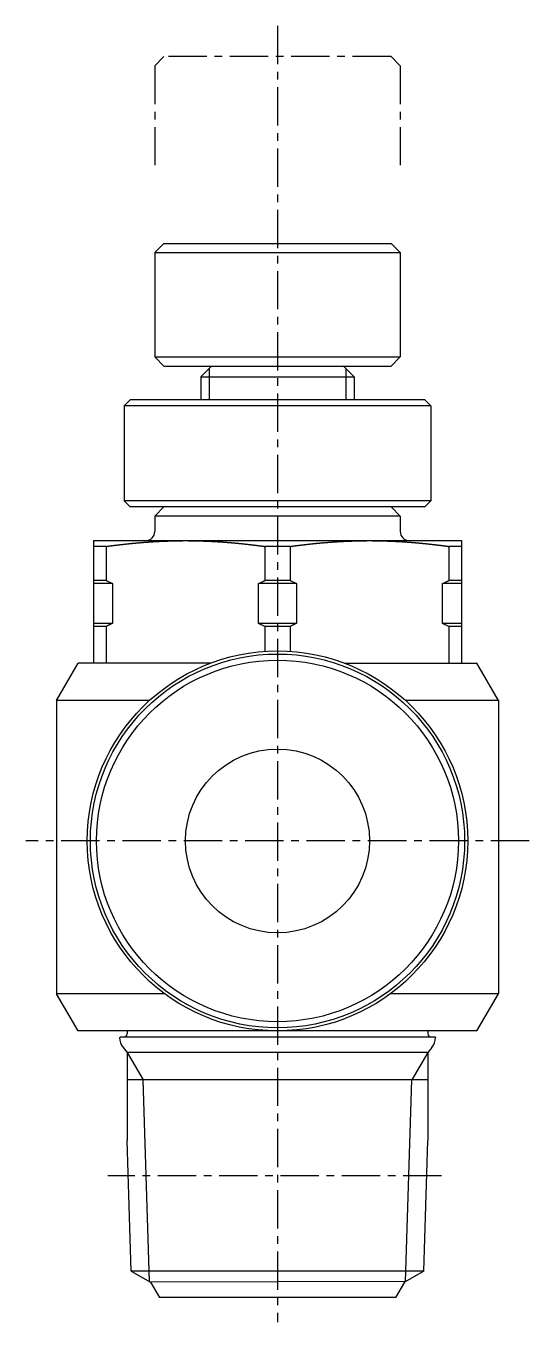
# Model space of a CAD drawing. Extents: x -6 to 95, y -15 to 76.
# Drawn here: x 78.16 to 94.56, y 0.14 to 42.45 of the extents above; entities that cross this region are included whole.
import ezdxf

# ---------------------------------------------------------------- set-up
doc = ezdxf.new("R2010")
doc.units = 0
doc.linetypes.add('CENTER', pattern=[2, 1.25, -0.25, 0.25, -0.25])
doc.layers.get('0').update_dxf_attribs({"linetype": 'CONTINUOUS'})
doc.layers.add('CENTER', color=1, linetype='CENTER')

msp = doc.modelspace()

# ---------------------------------------------------------------- linework, layer by layer
at = {"color": 7, "linetype": 'CONTINUOUS'}
for p, q in [((82.661, 35.348), (82.361, 35.048)), ((82.661, 35.348), (90.061, 35.348)), ((90.061, 35.348), (90.361, 35.048)), ((82.361, 35.048), (82.361, 31.648)), ((82.361, 35.048), (90.361, 35.048)), ((90.361, 35.048), (90.361, 31.648)), ((82.661, 31.348), (82.361, 31.648)), ((82.361, 31.648), (90.361, 31.648)), ((82.661, 31.348), (90.061, 31.348)), ((84.211, 31.348), (83.861, 30.998)), ((88.511, 31.348), (88.861, 30.998)), ((90.361, 31.648), (90.061, 31.348)), ((83.861, 30.998), (83.861, 30.248)), ((83.861, 30.998), (88.861, 30.998)), ((88.861, 30.998), (88.861, 30.248)), ((81.561, 30.248), (81.361, 30.048)), ((81.361, 30.048), (81.361, 26.948)), ((91.361, 30.048), (81.361, 30.048)), ((91.161, 30.248), (81.561, 30.248)), ((91.161, 30.248), (91.361, 30.048)), ((91.361, 30.048), (91.361, 26.948)), ((91.361, 26.948), (81.361, 26.948)), ((81.361, 26.948), (81.561, 26.748)), ((91.161, 26.748), (81.561, 26.748)), ((82.361, 26.448), (82.661, 26.748)), ((90.361, 26.448), (90.061, 26.748)), ((91.361, 26.948), (91.161, 26.748)), ((90.361, 26.448), (82.361, 26.448)), ((82.361, 26.448), (82.361, 25.948)), ((90.361, 26.448), (90.361, 25.948)), ((80.361, 25.648), (80.361, 21.648)), ((80.361, 25.648), (92.361, 25.648)), ((80.779, 25.46), (80.361, 25.46)), ((80.779, 25.46), (80.779, 24.348)), ((85.943, 25.46), (85.943, 24.348)), ((86.779, 25.46), (85.943, 25.46)), ((86.779, 25.46), (86.779, 24.348)), ((92.361, 25.46), (91.943, 25.46)), ((91.943, 25.46), (91.943, 24.348)), ((92.361, 25.648), (92.361, 21.648)), ((80.779, 24.348), (80.361, 24.348)), ((80.98, 24.248), (80.361, 24.248)), ((80.779, 24.348), (80.98, 24.248)), ((80.98, 24.248), (80.98, 22.948)), ((85.742, 22.948), (85.742, 24.248)), ((86.98, 24.248), (85.742, 24.248)), ((86.779, 24.348), (85.943, 24.348)), ((86.779, 24.348), (86.98, 24.248)), ((86.98, 24.248), (86.98, 22.948)), ((92.361, 24.248), (91.742, 24.248)), ((91.742, 22.948), (91.742, 24.248)), ((92.361, 24.348), (91.943, 24.348)), ((80.98, 22.948), (80.361, 22.948)), ((80.779, 22.848), (80.361, 22.848)), ((80.779, 22.848), (80.779, 21.648)), ((86.98, 22.948), (85.742, 22.948)), ((85.943, 22.848), (85.742, 22.948)), ((85.943, 22.848), (85.943, 22.034)), ((86.779, 22.848), (85.943, 22.848)), ((86.779, 22.848), (86.779, 22.034)), ((92.361, 22.948), (91.742, 22.948)), ((91.943, 22.848), (91.742, 22.948)), ((92.361, 22.848), (91.943, 22.848)), ((91.943, 22.848), (91.943, 21.648)), ((79.161, 20.435), (79.861, 21.648)), ((84.17, 21.648), (79.861, 21.648)), ((88.552, 21.648), (92.861, 21.648)), ((93.561, 20.435), (92.861, 21.648)), ((82.19, 20.435), (79.161, 20.435)), ((79.161, 20.435), (79.161, 10.86)), ((93.561, 20.435), (90.532, 20.435)), ((93.561, 20.435), (93.561, 10.86)), ((82.678, 10.86), (79.161, 10.86)), ((79.861, 9.648), (79.161, 10.86)), ((93.561, 10.86), (90.044, 10.86)), ((92.861, 9.648), (93.561, 10.86)), ((92.861, 9.648), (79.861, 9.648)), ((81.211, 9.448), (81.211, 9.429)), ((91.511, 9.448), (81.237, 9.448)), ((81.461, 9.648), (81.461, 9.548)), ((91.261, 9.648), (91.261, 9.548)), ((91.511, 9.448), (91.511, 9.429)), ((81.327, 9.109), (81.461, 8.948)), ((91.261, 8.948), (81.461, 8.948)), ((81.461, 8.948), (81.461, 6.07)), ((91.395, 9.109), (91.261, 8.948)), ((91.261, 8.948), (91.261, 6.07)), ((91.261, 8.048), (81.461, 8.048)), ((81.594, 1.81), (81.461, 6.07)), ((91.128, 1.81), (91.261, 6.07)), ((91.128, 1.81), (81.594, 1.81)), ((81.594, 1.81), (82.222, 1.448)), ((91.128, 1.81), (90.5, 1.448)), ((90.536, 1.469), (82.222, 1.448)), ((82.222, 1.448), (82.511, 0.948)), ((90.5, 1.448), (90.211, 0.948)), ((90.211, 0.948), (82.511, 0.948))]:
    msp.add_line(p, q, dxfattribs=at)
at = {"color": 3, "linetype": 'CONTINUOUS'}
for p, q in [((84.131, 31.268), (84.131, 30.248)), ((88.591, 31.268), (88.591, 30.248)), ((81.461, 8.948), (81.98, 8.048)), ((91.261, 8.948), (90.742, 8.048)), ((82.186, 1.469), (81.98, 8.048)), ((90.536, 1.469), (90.742, 8.048))]:
    msp.add_line(p, q, dxfattribs=at)
at = {"color": 7}
for points in [[(80.779, 25.46, 0), (80.786, 25.461, 0), (80.793, 25.462, 0), (80.801, 25.463, 0), (80.808, 25.464, 0), (80.815, 25.465, 0), (80.823, 25.466, 0), (80.83, 25.467, 0), (80.837, 25.468, 0), (80.845, 25.469, 0), (80.852, 25.47, 0), (80.859, 25.471, 0), (80.867, 25.472, 0), (80.874, 25.473, 0), (80.881, 25.474, 0), (80.889, 25.475, 0), (80.896, 25.476, 0), (80.903, 25.477, 0), (80.91, 25.478, 0), (80.918, 25.479, 0), (80.925, 25.48, 0), (80.933, 25.481, 0), (80.94, 25.482, 0), (80.947, 25.483, 0), (80.954, 25.484, 0), (80.962, 25.485, 0), (80.969, 25.486, 0), (80.976, 25.486, 0), (80.984, 25.488, 0), (80.991, 25.488, 0), (80.998, 25.489, 0), (81.006, 25.49, 0), (81.013, 25.491, 0), (81.02, 25.492, 0), (81.028, 25.493, 0), (81.035, 25.494, 0), (81.042, 25.495, 0), (81.05, 25.496, 0), (81.057, 25.497, 0), (81.064, 25.498, 0), (81.072, 25.499, 0), (81.079, 25.5, 0), (81.086, 25.5, 0), (81.094, 25.501, 0), (81.101, 25.502, 0), (81.108, 25.503, 0), (81.116, 25.504, 0), (81.123, 25.505, 0), (81.13, 25.506, 0), (81.138, 25.507, 0), (81.145, 25.508, 0), (81.152, 25.509, 0), (81.159, 25.509, 0), (81.167, 25.51, 0), (81.174, 25.511, 0), (81.181, 25.512, 0), (81.189, 25.513, 0), (81.196, 25.514, 0), (81.204, 25.515, 0), (81.211, 25.515, 0), (81.218, 25.516, 0), (81.225, 25.517, 0), (81.233, 25.518, 0), (81.24, 25.519, 0), (81.248, 25.52, 0), (81.255, 25.521, 0), (81.262, 25.521, 0), (81.269, 25.522, 0), (81.277, 25.523, 0), (81.284, 25.524, 0), (81.291, 25.525, 0), (81.299, 25.526, 0), (81.306, 25.527, 0), (81.314, 25.527, 0), (81.321, 25.528, 0), (81.328, 25.529, 0), (81.335, 25.53, 0), (81.343, 25.531, 0), (81.35, 25.532, 0), (81.357, 25.532, 0), (81.365, 25.533, 0), (81.372, 25.534, 0), (81.379, 25.535, 0), (81.387, 25.536, 0), (81.394, 25.536, 0), (81.401, 25.537, 0), (81.409, 25.538, 0), (81.416, 25.539, 0), (81.424, 25.54, 0), (81.431, 25.54, 0), (81.438, 25.541, 0), (81.446, 25.542, 0), (81.453, 25.543, 0), (81.46, 25.544, 0), (81.468, 25.544, 0), (81.475, 25.545, 0), (81.482, 25.546, 0), (81.49, 25.547, 0), (81.497, 25.547, 0), (81.504, 25.548, 0), (81.512, 25.549, 0), (81.519, 25.55, 0), (81.526, 25.55, 0), (81.534, 25.551, 0), (81.541, 25.552, 0), (81.548, 25.553, 0), (81.556, 25.553, 0), (81.563, 25.554, 0), (81.57, 25.555, 0), (81.578, 25.556, 0), (81.585, 25.556, 0), (81.592, 25.557, 0), (81.6, 25.558, 0), (81.607, 25.559, 0), (81.614, 25.559, 0), (81.622, 25.56, 0), (81.629, 25.561, 0), (81.636, 25.561, 0), (81.644, 25.562, 0), (81.651, 25.563, 0), (81.659, 25.564, 0), (81.666, 25.564, 0), (81.673, 25.565, 0), (81.681, 25.566, 0), (81.688, 25.566, 0), (81.695, 25.567, 0), (81.703, 25.568, 0), (81.71, 25.569, 0), (81.717, 25.569, 0), (81.725, 25.57, 0), (81.732, 25.571, 0), (81.739, 25.571, 0), (81.747, 25.572, 0), (81.754, 25.573, 0), (81.761, 25.573, 0), (81.769, 25.574, 0), (81.776, 25.575, 0), (81.784, 25.575, 0), (81.791, 25.576, 0), (81.798, 25.577, 0), (81.805, 25.577, 0), (81.813, 25.578, 0), (81.82, 25.578, 0), (81.828, 25.579, 0), (81.835, 25.58, 0), (81.842, 25.58, 0), (81.85, 25.581, 0), (81.857, 25.582, 0), (81.864, 25.582, 0), (81.872, 25.583, 0), (81.879, 25.584, 0), (81.886, 25.584, 0), (81.894, 25.585, 0), (81.901, 25.585, 0), (81.909, 25.586, 0), (81.916, 25.587, 0), (81.923, 25.587, 0), (81.931, 25.588, 0), (81.938, 25.588, 0), (81.945, 25.589, 0), (81.953, 25.59, 0), (81.96, 25.59, 0), (81.967, 25.591, 0), (81.975, 25.591, 0), (81.982, 25.592, 0), (81.989, 25.593, 0), (81.997, 25.593, 0), (82.004, 25.594, 0), (82.011, 25.594, 0), (82.019, 25.595, 0), (82.026, 25.596, 0), (82.034, 25.596, 0), (82.041, 25.597, 0), (82.048, 25.597, 0), (82.056, 25.598, 0), (82.063, 25.598, 0), (82.07, 25.599, 0), (82.078, 25.599, 0), (82.085, 25.6, 0), (82.093, 25.601, 0), (82.1, 25.601, 0), (82.107, 25.602, 0), (82.115, 25.602, 0), (82.122, 25.603, 0), (82.129, 25.603, 0), (82.137, 25.604, 0), (82.144, 25.604, 0), (82.151, 25.605, 0), (82.159, 25.605, 0), (82.166, 25.606, 0), (82.174, 25.606, 0), (82.181, 25.607, 0), (82.188, 25.607, 0), (82.196, 25.608, 0), (82.203, 25.608, 0), (82.21, 25.609, 0), (82.218, 25.609, 0), (82.225, 25.61, 0), (82.232, 25.61, 0), (82.24, 25.611, 0), (82.247, 25.611, 0), (82.254, 25.612, 0), (82.262, 25.612, 0), (82.269, 25.613, 0), (82.277, 25.613, 0), (82.284, 25.613, 0), (82.291, 25.614, 0), (82.299, 25.614, 0), (82.306, 25.615, 0), (82.313, 25.615, 0), (82.321, 25.616, 0), (82.328, 25.616, 0), (82.335, 25.617, 0), (82.343, 25.617, 0), (82.35, 25.618, 0), (82.358, 25.618, 0), (82.365, 25.618, 0), (82.372, 25.619, 0), (82.38, 25.619, 0), (82.387, 25.62, 0), (82.394, 25.62, 0), (82.402, 25.62, 0), (82.409, 25.621, 0), (82.417, 25.621, 0), (82.424, 25.622, 0), (82.431, 25.622, 0), (82.439, 25.623, 0), (82.446, 25.623, 0), (82.454, 25.623, 0), (82.461, 25.624, 0), (82.468, 25.624, 0), (82.476, 25.625, 0), (82.483, 25.625, 0), (82.49, 25.625, 0), (82.498, 25.626, 0), (82.505, 25.626, 0), (82.512, 25.626, 0), (82.52, 25.627, 0), (82.527, 25.627, 0), (82.535, 25.628, 0), (82.542, 25.628, 0), (82.549, 25.628, 0), (82.557, 25.629, 0), (82.564, 25.629, 0), (82.571, 25.629, 0), (82.579, 25.63, 0), (82.586, 25.63, 0), (82.594, 25.63, 0), (82.601, 25.631, 0), (82.608, 25.631, 0), (82.616, 25.631, 0), (82.623, 25.632, 0), (82.63, 25.632, 0), (82.638, 25.632, 0), (82.645, 25.633, 0), (82.652, 25.633, 0), (82.66, 25.633, 0), (82.667, 25.633, 0), (82.675, 25.634, 0), (82.682, 25.634, 0), (82.689, 25.634, 0), (82.697, 25.635, 0), (82.704, 25.635, 0), (82.712, 25.635, 0), (82.719, 25.636, 0), (82.726, 25.636, 0), (82.734, 25.636, 0), (82.741, 25.636, 0), (82.748, 25.637, 0), (82.756, 25.637, 0), (82.763, 25.637, 0), (82.771, 25.637, 0), (82.778, 25.638, 0), (82.785, 25.638, 0), (82.793, 25.638, 0), (82.8, 25.638, 0), (82.808, 25.639, 0), (82.815, 25.639, 0), (82.822, 25.639, 0), (82.83, 25.639, 0), (82.837, 25.64, 0), (82.844, 25.64, 0), (82.852, 25.64, 0), (82.859, 25.64, 0), (82.866, 25.64, 0), (82.874, 25.641, 0), (82.881, 25.641, 0), (82.889, 25.641, 0), (82.896, 25.641, 0), (82.903, 25.642, 0), (82.911, 25.642, 0), (82.918, 25.642, 0), (82.925, 25.642, 0), (82.933, 25.642, 0), (82.94, 25.642, 0), (82.948, 25.643, 0), (82.955, 25.643, 0), (82.962, 25.643, 0), (82.97, 25.643, 0), (82.977, 25.643, 0), (82.985, 25.643, 0), (82.992, 25.644, 0), (82.999, 25.644, 0), (83.007, 25.644, 0), (83.014, 25.644, 0), (83.022, 25.644, 0), (83.029, 25.644, 0), (83.036, 25.645, 0), (83.044, 25.645, 0), (83.051, 25.645, 0), (83.058, 25.645, 0), (83.066, 25.645, 0), (83.073, 25.645, 0), (83.08, 25.645, 0), (83.088, 25.645, 0), (83.095, 25.646, 0), (83.103, 25.646, 0), (83.11, 25.646, 0), (83.117, 25.646, 0), (83.125, 25.646, 0), (83.132, 25.646, 0), (83.139, 25.646, 0), (83.147, 25.646, 0), (83.154, 25.646, 0), (83.162, 25.646, 0), (83.169, 25.647, 0), (83.177, 25.647, 0), (83.184, 25.647, 0), (83.191, 25.647, 0), (83.199, 25.647, 0), (83.206, 25.647, 0), (83.213, 25.647, 0), (83.221, 25.647, 0), (83.228, 25.647, 0), (83.236, 25.647, 0), (83.243, 25.647, 0), (83.25, 25.647, 0), (83.258, 25.647, 0), (83.265, 25.647, 0), (83.272, 25.648, 0), (83.28, 25.648, 0), (83.287, 25.648, 0), (83.295, 25.648, 0), (83.302, 25.648, 0), (83.309, 25.648, 0), (83.317, 25.648, 0), (83.324, 25.648, 0), (83.332, 25.648, 0), (83.339, 25.648, 0), (83.346, 25.648, 0), (83.354, 25.648, 0), (83.361, 25.648, 0)], [(83.361, 25.648, 0), (83.368, 25.648, 0), (83.376, 25.648, 0), (83.383, 25.648, 0), (83.391, 25.648, 0), (83.398, 25.648, 0), (83.405, 25.648, 0), (83.413, 25.648, 0), (83.42, 25.648, 0), (83.427, 25.648, 0), (83.435, 25.648, 0), (83.442, 25.648, 0), (83.45, 25.648, 0), (83.457, 25.647, 0), (83.464, 25.647, 0), (83.472, 25.647, 0), (83.479, 25.647, 0), (83.487, 25.647, 0), (83.494, 25.647, 0), (83.501, 25.647, 0), (83.509, 25.647, 0), (83.516, 25.647, 0), (83.523, 25.647, 0), (83.531, 25.647, 0), (83.538, 25.647, 0), (83.546, 25.647, 0), (83.553, 25.647, 0), (83.56, 25.646, 0), (83.568, 25.646, 0), (83.575, 25.646, 0), (83.582, 25.646, 0), (83.59, 25.646, 0), (83.597, 25.646, 0), (83.605, 25.646, 0), (83.612, 25.646, 0), (83.619, 25.646, 0), (83.627, 25.646, 0), (83.634, 25.645, 0), (83.641, 25.645, 0), (83.649, 25.645, 0), (83.656, 25.645, 0), (83.664, 25.645, 0), (83.671, 25.645, 0), (83.678, 25.645, 0), (83.686, 25.645, 0), (83.693, 25.644, 0), (83.701, 25.644, 0), (83.708, 25.644, 0), (83.715, 25.644, 0), (83.723, 25.644, 0), (83.73, 25.644, 0), (83.737, 25.643, 0), (83.745, 25.643, 0), (83.752, 25.643, 0), (83.76, 25.643, 0), (83.767, 25.643, 0), (83.774, 25.643, 0), (83.782, 25.642, 0), (83.789, 25.642, 0), (83.796, 25.642, 0), (83.804, 25.642, 0), (83.811, 25.642, 0), (83.819, 25.642, 0), (83.826, 25.641, 0), (83.833, 25.641, 0), (83.841, 25.641, 0), (83.848, 25.641, 0), (83.856, 25.64, 0), (83.863, 25.64, 0), (83.87, 25.64, 0), (83.878, 25.64, 0), (83.885, 25.64, 0), (83.892, 25.639, 0), (83.9, 25.639, 0), (83.907, 25.639, 0), (83.915, 25.639, 0), (83.922, 25.638, 0), (83.929, 25.638, 0), (83.937, 25.638, 0), (83.944, 25.638, 0), (83.951, 25.637, 0), (83.959, 25.637, 0), (83.966, 25.637, 0), (83.974, 25.637, 0), (83.981, 25.636, 0), (83.988, 25.636, 0), (83.996, 25.636, 0), (84.003, 25.636, 0), (84.01, 25.635, 0), (84.018, 25.635, 0), (84.025, 25.635, 0), (84.033, 25.634, 0), (84.04, 25.634, 0), (84.047, 25.634, 0), (84.055, 25.633, 0), (84.062, 25.633, 0), (84.069, 25.633, 0), (84.077, 25.633, 0), (84.084, 25.632, 0), (84.092, 25.632, 0), (84.099, 25.632, 0), (84.106, 25.631, 0), (84.114, 25.631, 0), (84.121, 25.631, 0), (84.128, 25.63, 0), (84.136, 25.63, 0), (84.143, 25.63, 0), (84.151, 25.629, 0), (84.158, 25.629, 0), (84.165, 25.629, 0), (84.173, 25.628, 0), (84.18, 25.628, 0), (84.187, 25.628, 0), (84.195, 25.627, 0), (84.202, 25.627, 0), (84.21, 25.626, 0), (84.217, 25.626, 0), (84.224, 25.626, 0), (84.232, 25.625, 0), (84.239, 25.625, 0), (84.246, 25.625, 0), (84.254, 25.624, 0), (84.261, 25.624, 0), (84.268, 25.623, 0), (84.276, 25.623, 0), (84.283, 25.623, 0), (84.291, 25.622, 0), (84.298, 25.622, 0), (84.305, 25.621, 0), (84.313, 25.621, 0), (84.32, 25.62, 0), (84.328, 25.62, 0), (84.335, 25.62, 0), (84.342, 25.619, 0), (84.35, 25.619, 0), (84.357, 25.618, 0), (84.364, 25.618, 0), (84.372, 25.618, 0), (84.379, 25.617, 0), (84.386, 25.617, 0), (84.394, 25.616, 0), (84.401, 25.616, 0), (84.409, 25.615, 0), (84.416, 25.615, 0), (84.423, 25.614, 0), (84.431, 25.614, 0), (84.438, 25.613, 0), (84.445, 25.613, 0), (84.453, 25.613, 0), (84.46, 25.612, 0), (84.467, 25.612, 0), (84.475, 25.611, 0), (84.482, 25.611, 0), (84.49, 25.61, 0), (84.497, 25.61, 0), (84.504, 25.609, 0), (84.512, 25.609, 0), (84.519, 25.608, 0), (84.526, 25.608, 0), (84.534, 25.607, 0), (84.541, 25.607, 0), (84.549, 25.606, 0), (84.556, 25.606, 0), (84.563, 25.605, 0), (84.571, 25.605, 0), (84.578, 25.604, 0), (84.585, 25.604, 0), (84.593, 25.603, 0), (84.6, 25.603, 0), (84.607, 25.602, 0), (84.615, 25.602, 0), (84.622, 25.601, 0), (84.629, 25.601, 0), (84.637, 25.6, 0), (84.644, 25.599, 0), (84.652, 25.599, 0), (84.659, 25.598, 0), (84.666, 25.598, 0), (84.674, 25.597, 0), (84.681, 25.597, 0), (84.688, 25.596, 0), (84.696, 25.596, 0), (84.703, 25.595, 0), (84.71, 25.594, 0), (84.718, 25.594, 0), (84.725, 25.593, 0), (84.733, 25.593, 0), (84.74, 25.592, 0), (84.747, 25.591, 0), (84.755, 25.591, 0), (84.762, 25.59, 0), (84.769, 25.59, 0), (84.777, 25.589, 0), (84.784, 25.588, 0), (84.791, 25.588, 0), (84.799, 25.587, 0), (84.806, 25.587, 0), (84.814, 25.586, 0), (84.821, 25.585, 0), (84.828, 25.585, 0), (84.836, 25.584, 0), (84.843, 25.584, 0), (84.85, 25.583, 0), (84.858, 25.582, 0), (84.865, 25.582, 0), (84.872, 25.581, 0), (84.88, 25.58, 0), (84.887, 25.58, 0), (84.894, 25.579, 0), (84.902, 25.578, 0), (84.909, 25.578, 0), (84.916, 25.577, 0), (84.924, 25.577, 0), (84.931, 25.576, 0), (84.939, 25.575, 0), (84.946, 25.575, 0), (84.953, 25.574, 0), (84.961, 25.573, 0), (84.968, 25.573, 0), (84.975, 25.572, 0), (84.983, 25.571, 0), (84.99, 25.571, 0), (84.997, 25.57, 0), (85.005, 25.569, 0), (85.012, 25.569, 0), (85.019, 25.568, 0), (85.027, 25.567, 0), (85.034, 25.566, 0), (85.041, 25.566, 0), (85.049, 25.565, 0), (85.056, 25.564, 0), (85.064, 25.564, 0), (85.071, 25.563, 0), (85.078, 25.562, 0), (85.085, 25.561, 0), (85.093, 25.561, 0), (85.1, 25.56, 0), (85.107, 25.559, 0), (85.115, 25.559, 0), (85.122, 25.558, 0), (85.13, 25.557, 0), (85.137, 25.556, 0), (85.144, 25.556, 0), (85.152, 25.555, 0), (85.159, 25.554, 0), (85.166, 25.553, 0), (85.174, 25.553, 0), (85.181, 25.552, 0), (85.188, 25.551, 0), (85.196, 25.55, 0), (85.203, 25.55, 0), (85.21, 25.549, 0), (85.218, 25.548, 0), (85.225, 25.547, 0), (85.232, 25.547, 0), (85.24, 25.546, 0), (85.247, 25.545, 0), (85.254, 25.544, 0), (85.262, 25.544, 0), (85.269, 25.543, 0), (85.276, 25.542, 0), (85.284, 25.541, 0), (85.291, 25.54, 0), (85.298, 25.54, 0), (85.306, 25.539, 0), (85.313, 25.538, 0), (85.32, 25.537, 0), (85.328, 25.536, 0), (85.335, 25.536, 0), (85.343, 25.535, 0), (85.35, 25.534, 0), (85.357, 25.533, 0), (85.365, 25.532, 0), (85.372, 25.532, 0), (85.379, 25.531, 0), (85.386, 25.53, 0), (85.394, 25.529, 0), (85.401, 25.528, 0), (85.409, 25.527, 0), (85.416, 25.527, 0), (85.423, 25.526, 0), (85.43, 25.525, 0), (85.438, 25.524, 0), (85.445, 25.523, 0), (85.453, 25.522, 0), (85.46, 25.521, 0), (85.467, 25.521, 0), (85.475, 25.52, 0), (85.482, 25.519, 0), (85.489, 25.518, 0), (85.496, 25.517, 0), (85.504, 25.516, 0), (85.511, 25.515, 0), (85.518, 25.515, 0), (85.526, 25.514, 0), (85.533, 25.513, 0), (85.54, 25.512, 0), (85.548, 25.511, 0), (85.555, 25.51, 0), (85.562, 25.509, 0), (85.57, 25.509, 0), (85.577, 25.508, 0), (85.584, 25.507, 0), (85.592, 25.506, 0), (85.599, 25.505, 0), (85.606, 25.504, 0), (85.614, 25.503, 0), (85.621, 25.502, 0), (85.628, 25.501, 0), (85.636, 25.5, 0), (85.643, 25.5, 0), (85.65, 25.499, 0), (85.658, 25.498, 0), (85.665, 25.497, 0), (85.672, 25.496, 0), (85.68, 25.495, 0), (85.687, 25.494, 0), (85.694, 25.493, 0), (85.702, 25.492, 0), (85.709, 25.491, 0), (85.716, 25.49, 0), (85.724, 25.489, 0), (85.731, 25.488, 0), (85.738, 25.488, 0), (85.746, 25.486, 0), (85.753, 25.486, 0), (85.76, 25.485, 0), (85.768, 25.484, 0), (85.775, 25.483, 0), (85.782, 25.482, 0), (85.79, 25.481, 0), (85.797, 25.48, 0), (85.804, 25.479, 0), (85.811, 25.478, 0), (85.819, 25.477, 0), (85.826, 25.476, 0), (85.833, 25.475, 0), (85.841, 25.474, 0), (85.848, 25.473, 0), (85.855, 25.472, 0), (85.863, 25.471, 0), (85.87, 25.47, 0), (85.877, 25.469, 0), (85.885, 25.468, 0), (85.892, 25.467, 0), (85.899, 25.466, 0), (85.907, 25.465, 0), (85.914, 25.464, 0), (85.921, 25.463, 0), (85.928, 25.462, 0), (85.936, 25.461, 0), (85.943, 25.46, 0)], [(86.779, 25.46, 0), (86.786, 25.461, 0), (86.793, 25.462, 0), (86.801, 25.463, 0), (86.808, 25.464, 0), (86.815, 25.465, 0), (86.823, 25.466, 0), (86.83, 25.467, 0), (86.837, 25.468, 0), (86.845, 25.469, 0), (86.852, 25.47, 0), (86.859, 25.471, 0), (86.867, 25.472, 0), (86.874, 25.473, 0), (86.881, 25.474, 0), (86.889, 25.475, 0), (86.896, 25.476, 0), (86.903, 25.477, 0), (86.91, 25.478, 0), (86.918, 25.479, 0), (86.925, 25.48, 0), (86.933, 25.481, 0), (86.94, 25.482, 0), (86.947, 25.483, 0), (86.954, 25.484, 0), (86.962, 25.485, 0), (86.969, 25.486, 0), (86.976, 25.486, 0), (86.984, 25.488, 0), (86.991, 25.488, 0), (86.998, 25.489, 0), (87.006, 25.49, 0), (87.013, 25.491, 0), (87.02, 25.492, 0), (87.028, 25.493, 0), (87.035, 25.494, 0), (87.042, 25.495, 0), (87.05, 25.496, 0), (87.057, 25.497, 0), (87.064, 25.498, 0), (87.072, 25.499, 0), (87.079, 25.5, 0), (87.086, 25.5, 0), (87.094, 25.501, 0), (87.101, 25.502, 0), (87.108, 25.503, 0), (87.116, 25.504, 0), (87.123, 25.505, 0), (87.13, 25.506, 0), (87.138, 25.507, 0), (87.145, 25.508, 0), (87.152, 25.509, 0), (87.159, 25.509, 0), (87.167, 25.51, 0), (87.174, 25.511, 0), (87.181, 25.512, 0), (87.189, 25.513, 0), (87.196, 25.514, 0), (87.204, 25.515, 0), (87.211, 25.515, 0), (87.218, 25.516, 0), (87.225, 25.517, 0), (87.233, 25.518, 0), (87.24, 25.519, 0), (87.248, 25.52, 0), (87.255, 25.521, 0), (87.262, 25.521, 0), (87.269, 25.522, 0), (87.277, 25.523, 0), (87.284, 25.524, 0), (87.291, 25.525, 0), (87.299, 25.526, 0), (87.306, 25.527, 0), (87.314, 25.527, 0), (87.321, 25.528, 0), (87.328, 25.529, 0), (87.335, 25.53, 0), (87.343, 25.531, 0), (87.35, 25.532, 0), (87.358, 25.532, 0), (87.365, 25.533, 0), (87.372, 25.534, 0), (87.379, 25.535, 0), (87.387, 25.536, 0), (87.394, 25.536, 0), (87.401, 25.537, 0), (87.409, 25.538, 0), (87.416, 25.539, 0), (87.424, 25.54, 0), (87.431, 25.54, 0), (87.438, 25.541, 0), (87.446, 25.542, 0), (87.453, 25.543, 0), (87.46, 25.544, 0), (87.468, 25.544, 0), (87.475, 25.545, 0), (87.482, 25.546, 0), (87.49, 25.547, 0), (87.497, 25.547, 0), (87.504, 25.548, 0), (87.512, 25.549, 0), (87.519, 25.55, 0), (87.526, 25.55, 0), (87.534, 25.551, 0), (87.541, 25.552, 0), (87.548, 25.553, 0), (87.556, 25.553, 0), (87.563, 25.554, 0), (87.57, 25.555, 0), (87.578, 25.556, 0), (87.585, 25.556, 0), (87.592, 25.557, 0), (87.6, 25.558, 0), (87.607, 25.559, 0), (87.614, 25.559, 0), (87.622, 25.56, 0), (87.629, 25.561, 0), (87.636, 25.561, 0), (87.644, 25.562, 0), (87.651, 25.563, 0), (87.659, 25.564, 0), (87.666, 25.564, 0), (87.673, 25.565, 0), (87.681, 25.566, 0), (87.688, 25.566, 0), (87.695, 25.567, 0), (87.703, 25.568, 0), (87.71, 25.569, 0), (87.717, 25.569, 0), (87.725, 25.57, 0), (87.732, 25.571, 0), (87.739, 25.571, 0), (87.747, 25.572, 0), (87.754, 25.573, 0), (87.761, 25.573, 0), (87.769, 25.574, 0), (87.776, 25.575, 0), (87.784, 25.575, 0), (87.791, 25.576, 0), (87.798, 25.577, 0), (87.805, 25.577, 0), (87.813, 25.578, 0), (87.82, 25.578, 0), (87.828, 25.579, 0), (87.835, 25.58, 0), (87.842, 25.58, 0), (87.85, 25.581, 0), (87.857, 25.582, 0), (87.864, 25.582, 0), (87.872, 25.583, 0), (87.879, 25.584, 0), (87.886, 25.584, 0), (87.894, 25.585, 0), (87.901, 25.585, 0), (87.909, 25.586, 0), (87.916, 25.587, 0), (87.923, 25.587, 0), (87.931, 25.588, 0), (87.938, 25.588, 0), (87.945, 25.589, 0), (87.953, 25.59, 0), (87.96, 25.59, 0), (87.967, 25.591, 0), (87.975, 25.591, 0), (87.982, 25.592, 0), (87.989, 25.593, 0), (87.997, 25.593, 0), (88.004, 25.594, 0), (88.011, 25.594, 0), (88.019, 25.595, 0), (88.026, 25.596, 0), (88.034, 25.596, 0), (88.041, 25.597, 0), (88.048, 25.597, 0), (88.056, 25.598, 0), (88.063, 25.598, 0), (88.07, 25.599, 0), (88.078, 25.599, 0), (88.085, 25.6, 0), (88.093, 25.601, 0), (88.1, 25.601, 0), (88.107, 25.602, 0), (88.115, 25.602, 0), (88.122, 25.603, 0), (88.129, 25.603, 0), (88.137, 25.604, 0), (88.144, 25.604, 0), (88.151, 25.605, 0), (88.159, 25.605, 0), (88.166, 25.606, 0), (88.174, 25.606, 0), (88.181, 25.607, 0), (88.188, 25.607, 0), (88.196, 25.608, 0), (88.203, 25.608, 0), (88.21, 25.609, 0), (88.218, 25.609, 0), (88.225, 25.61, 0), (88.232, 25.61, 0), (88.24, 25.611, 0), (88.247, 25.611, 0), (88.254, 25.612, 0), (88.262, 25.612, 0), (88.269, 25.613, 0), (88.277, 25.613, 0), (88.284, 25.613, 0), (88.291, 25.614, 0), (88.299, 25.614, 0), (88.306, 25.615, 0), (88.313, 25.615, 0), (88.321, 25.616, 0), (88.328, 25.616, 0), (88.335, 25.617, 0), (88.343, 25.617, 0), (88.35, 25.618, 0), (88.358, 25.618, 0), (88.365, 25.618, 0), (88.372, 25.619, 0), (88.38, 25.619, 0), (88.387, 25.62, 0), (88.394, 25.62, 0), (88.402, 25.62, 0), (88.409, 25.621, 0), (88.417, 25.621, 0), (88.424, 25.622, 0), (88.431, 25.622, 0), (88.439, 25.623, 0), (88.446, 25.623, 0), (88.454, 25.623, 0), (88.461, 25.624, 0), (88.468, 25.624, 0), (88.476, 25.625, 0), (88.483, 25.625, 0), (88.49, 25.625, 0), (88.498, 25.626, 0), (88.505, 25.626, 0), (88.512, 25.626, 0), (88.52, 25.627, 0), (88.527, 25.627, 0), (88.535, 25.628, 0), (88.542, 25.628, 0), (88.549, 25.628, 0), (88.557, 25.629, 0), (88.564, 25.629, 0), (88.571, 25.629, 0), (88.579, 25.63, 0), (88.586, 25.63, 0), (88.594, 25.63, 0), (88.601, 25.631, 0), (88.608, 25.631, 0), (88.616, 25.631, 0), (88.623, 25.632, 0), (88.63, 25.632, 0), (88.638, 25.632, 0), (88.645, 25.633, 0), (88.653, 25.633, 0), (88.66, 25.633, 0), (88.667, 25.633, 0), (88.675, 25.634, 0), (88.682, 25.634, 0), (88.689, 25.634, 0), (88.697, 25.635, 0), (88.704, 25.635, 0), (88.712, 25.635, 0), (88.719, 25.636, 0), (88.726, 25.636, 0), (88.734, 25.636, 0), (88.741, 25.636, 0), (88.748, 25.637, 0), (88.756, 25.637, 0), (88.763, 25.637, 0), (88.771, 25.637, 0), (88.778, 25.638, 0), (88.785, 25.638, 0), (88.793, 25.638, 0), (88.8, 25.638, 0), (88.808, 25.639, 0), (88.815, 25.639, 0), (88.822, 25.639, 0), (88.83, 25.639, 0), (88.837, 25.64, 0), (88.844, 25.64, 0), (88.852, 25.64, 0), (88.859, 25.64, 0), (88.867, 25.64, 0), (88.874, 25.641, 0), (88.881, 25.641, 0), (88.889, 25.641, 0), (88.896, 25.641, 0), (88.903, 25.642, 0), (88.911, 25.642, 0), (88.918, 25.642, 0), (88.925, 25.642, 0), (88.933, 25.642, 0), (88.94, 25.642, 0), (88.948, 25.643, 0), (88.955, 25.643, 0), (88.962, 25.643, 0), (88.97, 25.643, 0), (88.977, 25.643, 0), (88.985, 25.643, 0), (88.992, 25.644, 0), (88.999, 25.644, 0), (89.007, 25.644, 0), (89.014, 25.644, 0), (89.022, 25.644, 0), (89.029, 25.644, 0), (89.036, 25.645, 0), (89.044, 25.645, 0), (89.051, 25.645, 0), (89.058, 25.645, 0), (89.066, 25.645, 0), (89.073, 25.645, 0), (89.081, 25.645, 0), (89.088, 25.645, 0), (89.095, 25.646, 0), (89.103, 25.646, 0), (89.11, 25.646, 0), (89.117, 25.646, 0), (89.125, 25.646, 0), (89.132, 25.646, 0), (89.139, 25.646, 0), (89.147, 25.646, 0), (89.154, 25.646, 0), (89.162, 25.646, 0), (89.169, 25.647, 0), (89.177, 25.647, 0), (89.184, 25.647, 0), (89.191, 25.647, 0), (89.199, 25.647, 0), (89.206, 25.647, 0), (89.213, 25.647, 0), (89.221, 25.647, 0), (89.228, 25.647, 0), (89.236, 25.647, 0), (89.243, 25.647, 0), (89.25, 25.647, 0), (89.258, 25.647, 0), (89.265, 25.647, 0), (89.272, 25.648, 0), (89.28, 25.648, 0), (89.287, 25.648, 0), (89.295, 25.648, 0), (89.302, 25.648, 0), (89.309, 25.648, 0), (89.317, 25.648, 0), (89.324, 25.648, 0), (89.332, 25.648, 0), (89.339, 25.648, 0), (89.346, 25.648, 0), (89.354, 25.648, 0), (89.361, 25.648, 0)], [(89.361, 25.648, 0), (89.368, 25.648, 0), (89.376, 25.648, 0), (89.383, 25.648, 0), (89.39, 25.648, 0), (89.398, 25.648, 0), (89.405, 25.648, 0), (89.413, 25.648, 0), (89.42, 25.648, 0), (89.427, 25.648, 0), (89.435, 25.648, 0), (89.442, 25.648, 0), (89.45, 25.648, 0), (89.457, 25.647, 0), (89.464, 25.647, 0), (89.472, 25.647, 0), (89.479, 25.647, 0), (89.487, 25.647, 0), (89.494, 25.647, 0), (89.501, 25.647, 0), (89.509, 25.647, 0), (89.516, 25.647, 0), (89.523, 25.647, 0), (89.531, 25.647, 0), (89.538, 25.647, 0), (89.546, 25.647, 0), (89.553, 25.647, 0), (89.56, 25.646, 0), (89.568, 25.646, 0), (89.575, 25.646, 0), (89.582, 25.646, 0), (89.59, 25.646, 0), (89.597, 25.646, 0), (89.605, 25.646, 0), (89.612, 25.646, 0), (89.619, 25.646, 0), (89.627, 25.646, 0), (89.634, 25.645, 0), (89.641, 25.645, 0), (89.649, 25.645, 0), (89.656, 25.645, 0), (89.664, 25.645, 0), (89.671, 25.645, 0), (89.678, 25.645, 0), (89.686, 25.645, 0), (89.693, 25.644, 0), (89.701, 25.644, 0), (89.708, 25.644, 0), (89.715, 25.644, 0), (89.723, 25.644, 0), (89.73, 25.644, 0), (89.737, 25.643, 0), (89.745, 25.643, 0), (89.752, 25.643, 0), (89.76, 25.643, 0), (89.767, 25.643, 0), (89.774, 25.643, 0), (89.782, 25.642, 0), (89.789, 25.642, 0), (89.796, 25.642, 0), (89.804, 25.642, 0), (89.811, 25.642, 0), (89.819, 25.642, 0), (89.826, 25.641, 0), (89.833, 25.641, 0), (89.841, 25.641, 0), (89.848, 25.641, 0), (89.856, 25.64, 0), (89.863, 25.64, 0), (89.87, 25.64, 0), (89.878, 25.64, 0), (89.885, 25.64, 0), (89.892, 25.639, 0), (89.9, 25.639, 0), (89.907, 25.639, 0), (89.915, 25.639, 0), (89.922, 25.638, 0), (89.929, 25.638, 0), (89.937, 25.638, 0), (89.944, 25.638, 0), (89.951, 25.637, 0), (89.959, 25.637, 0), (89.966, 25.637, 0), (89.974, 25.637, 0), (89.981, 25.636, 0), (89.988, 25.636, 0), (89.996, 25.636, 0), (90.003, 25.636, 0), (90.01, 25.635, 0), (90.018, 25.635, 0), (90.025, 25.635, 0), (90.033, 25.634, 0), (90.04, 25.634, 0), (90.047, 25.634, 0), (90.055, 25.633, 0), (90.062, 25.633, 0), (90.069, 25.633, 0), (90.077, 25.633, 0), (90.084, 25.632, 0), (90.092, 25.632, 0), (90.099, 25.632, 0), (90.106, 25.631, 0), (90.114, 25.631, 0), (90.121, 25.631, 0), (90.128, 25.63, 0), (90.136, 25.63, 0), (90.143, 25.63, 0), (90.151, 25.629, 0), (90.158, 25.629, 0), (90.165, 25.629, 0), (90.173, 25.628, 0), (90.18, 25.628, 0), (90.187, 25.628, 0), (90.195, 25.627, 0), (90.202, 25.627, 0), (90.21, 25.626, 0), (90.217, 25.626, 0), (90.224, 25.626, 0), (90.232, 25.625, 0), (90.239, 25.625, 0), (90.246, 25.625, 0), (90.254, 25.624, 0), (90.261, 25.624, 0), (90.269, 25.623, 0), (90.276, 25.623, 0), (90.283, 25.623, 0), (90.291, 25.622, 0), (90.298, 25.622, 0), (90.305, 25.621, 0), (90.313, 25.621, 0), (90.32, 25.62, 0), (90.328, 25.62, 0), (90.335, 25.62, 0), (90.342, 25.619, 0), (90.35, 25.619, 0), (90.357, 25.618, 0), (90.364, 25.618, 0), (90.372, 25.618, 0), (90.379, 25.617, 0), (90.386, 25.617, 0), (90.394, 25.616, 0), (90.401, 25.616, 0), (90.409, 25.615, 0), (90.416, 25.615, 0), (90.423, 25.614, 0), (90.431, 25.614, 0), (90.438, 25.613, 0), (90.445, 25.613, 0), (90.453, 25.613, 0), (90.46, 25.612, 0), (90.468, 25.612, 0), (90.475, 25.611, 0), (90.482, 25.611, 0), (90.49, 25.61, 0), (90.497, 25.61, 0), (90.504, 25.609, 0), (90.512, 25.609, 0), (90.519, 25.608, 0), (90.526, 25.608, 0), (90.534, 25.607, 0), (90.541, 25.607, 0), (90.549, 25.606, 0), (90.556, 25.606, 0), (90.563, 25.605, 0), (90.571, 25.605, 0), (90.578, 25.604, 0), (90.585, 25.604, 0), (90.593, 25.603, 0), (90.6, 25.603, 0), (90.607, 25.602, 0), (90.615, 25.602, 0), (90.622, 25.601, 0), (90.629, 25.601, 0), (90.637, 25.6, 0), (90.644, 25.599, 0), (90.652, 25.599, 0), (90.659, 25.598, 0), (90.666, 25.598, 0), (90.674, 25.597, 0), (90.681, 25.597, 0), (90.688, 25.596, 0), (90.696, 25.596, 0), (90.703, 25.595, 0), (90.71, 25.594, 0), (90.718, 25.594, 0), (90.725, 25.593, 0), (90.732, 25.593, 0), (90.74, 25.592, 0), (90.747, 25.591, 0), (90.755, 25.591, 0), (90.762, 25.59, 0), (90.769, 25.59, 0), (90.777, 25.589, 0), (90.784, 25.588, 0), (90.791, 25.588, 0), (90.799, 25.587, 0), (90.806, 25.587, 0), (90.814, 25.586, 0), (90.821, 25.585, 0), (90.828, 25.585, 0), (90.836, 25.584, 0), (90.843, 25.584, 0), (90.85, 25.583, 0), (90.858, 25.582, 0), (90.865, 25.582, 0), (90.872, 25.581, 0), (90.88, 25.58, 0), (90.887, 25.58, 0), (90.894, 25.579, 0), (90.902, 25.578, 0), (90.909, 25.578, 0), (90.916, 25.577, 0), (90.924, 25.577, 0), (90.931, 25.576, 0), (90.939, 25.575, 0), (90.946, 25.575, 0), (90.953, 25.574, 0), (90.961, 25.573, 0), (90.968, 25.573, 0), (90.975, 25.572, 0), (90.983, 25.571, 0), (90.99, 25.571, 0), (90.997, 25.57, 0), (91.005, 25.569, 0), (91.012, 25.569, 0), (91.019, 25.568, 0), (91.027, 25.567, 0), (91.034, 25.566, 0), (91.041, 25.566, 0), (91.049, 25.565, 0), (91.056, 25.564, 0), (91.064, 25.564, 0), (91.071, 25.563, 0), (91.078, 25.562, 0), (91.085, 25.561, 0), (91.093, 25.561, 0), (91.1, 25.56, 0), (91.108, 25.559, 0), (91.115, 25.559, 0), (91.122, 25.558, 0), (91.13, 25.557, 0), (91.137, 25.556, 0), (91.144, 25.556, 0), (91.152, 25.555, 0), (91.159, 25.554, 0), (91.166, 25.553, 0), (91.174, 25.553, 0), (91.181, 25.552, 0), (91.188, 25.551, 0), (91.196, 25.55, 0), (91.203, 25.55, 0), (91.21, 25.549, 0), (91.218, 25.548, 0), (91.225, 25.547, 0), (91.232, 25.547, 0), (91.24, 25.546, 0), (91.247, 25.545, 0), (91.254, 25.544, 0), (91.262, 25.544, 0), (91.269, 25.543, 0), (91.276, 25.542, 0), (91.284, 25.541, 0), (91.291, 25.54, 0), (91.298, 25.54, 0), (91.306, 25.539, 0), (91.313, 25.538, 0), (91.32, 25.537, 0), (91.328, 25.536, 0), (91.335, 25.536, 0), (91.342, 25.535, 0), (91.35, 25.534, 0), (91.357, 25.533, 0), (91.365, 25.532, 0), (91.372, 25.532, 0), (91.379, 25.531, 0), (91.386, 25.53, 0), (91.394, 25.529, 0), (91.401, 25.528, 0), (91.409, 25.527, 0), (91.416, 25.527, 0), (91.423, 25.526, 0), (91.43, 25.525, 0), (91.438, 25.524, 0), (91.445, 25.523, 0), (91.453, 25.522, 0), (91.46, 25.521, 0), (91.467, 25.521, 0), (91.475, 25.52, 0), (91.482, 25.519, 0), (91.489, 25.518, 0), (91.496, 25.517, 0), (91.504, 25.516, 0), (91.511, 25.515, 0), (91.519, 25.515, 0), (91.526, 25.514, 0), (91.533, 25.513, 0), (91.54, 25.512, 0), (91.548, 25.511, 0), (91.555, 25.51, 0), (91.562, 25.509, 0), (91.57, 25.509, 0), (91.577, 25.508, 0), (91.584, 25.507, 0), (91.592, 25.506, 0), (91.599, 25.505, 0), (91.606, 25.504, 0), (91.614, 25.503, 0), (91.621, 25.502, 0), (91.628, 25.501, 0), (91.636, 25.5, 0), (91.643, 25.5, 0), (91.65, 25.499, 0), (91.658, 25.498, 0), (91.665, 25.497, 0), (91.672, 25.496, 0), (91.68, 25.495, 0), (91.687, 25.494, 0), (91.694, 25.493, 0), (91.702, 25.492, 0), (91.709, 25.491, 0), (91.716, 25.49, 0), (91.724, 25.489, 0), (91.731, 25.488, 0), (91.738, 25.488, 0), (91.746, 25.486, 0), (91.753, 25.486, 0), (91.76, 25.485, 0), (91.768, 25.484, 0), (91.775, 25.483, 0), (91.782, 25.482, 0), (91.79, 25.481, 0), (91.797, 25.48, 0), (91.804, 25.479, 0), (91.811, 25.478, 0), (91.819, 25.477, 0), (91.826, 25.476, 0), (91.833, 25.475, 0), (91.841, 25.474, 0), (91.848, 25.473, 0), (91.855, 25.472, 0), (91.863, 25.471, 0), (91.87, 25.47, 0), (91.877, 25.469, 0), (91.885, 25.468, 0), (91.892, 25.467, 0), (91.899, 25.466, 0), (91.907, 25.465, 0), (91.914, 25.464, 0), (91.921, 25.463, 0), (91.928, 25.462, 0), (91.936, 25.461, 0), (91.943, 25.46, 0)], [(85.742, 24.248, 0), (85.743, 24.248, 0), (85.745, 24.249, 0), (85.746, 24.25, 0), (85.747, 24.25, 0), (85.749, 24.251, 0), (85.75, 24.251, 0), (85.751, 24.252, 0), (85.752, 24.253, 0), (85.754, 24.253, 0), (85.755, 24.254, 0), (85.756, 24.255, 0), (85.757, 24.255, 0), (85.759, 24.256, 0), (85.76, 24.256, 0), (85.761, 24.257, 0), (85.762, 24.258, 0), (85.764, 24.258, 0), (85.765, 24.259, 0), (85.766, 24.259, 0), (85.768, 24.26, 0), (85.769, 24.261, 0), (85.77, 24.261, 0), (85.771, 24.262, 0), (85.773, 24.262, 0), (85.774, 24.263, 0), (85.775, 24.264, 0), (85.776, 24.264, 0), (85.778, 24.265, 0), (85.779, 24.265, 0), (85.78, 24.266, 0), (85.782, 24.267, 0), (85.783, 24.267, 0), (85.784, 24.268, 0), (85.785, 24.269, 0), (85.787, 24.269, 0), (85.788, 24.27, 0), (85.789, 24.27, 0), (85.79, 24.271, 0), (85.792, 24.272, 0), (85.793, 24.272, 0), (85.794, 24.273, 0), (85.796, 24.274, 0), (85.797, 24.274, 0), (85.798, 24.275, 0), (85.799, 24.276, 0), (85.801, 24.276, 0), (85.802, 24.277, 0), (85.803, 24.277, 0), (85.804, 24.278, 0), (85.806, 24.279, 0), (85.807, 24.279, 0), (85.808, 24.28, 0), (85.809, 24.28, 0), (85.811, 24.281, 0), (85.812, 24.282, 0), (85.813, 24.282, 0), (85.814, 24.283, 0), (85.816, 24.284, 0), (85.817, 24.284, 0), (85.818, 24.285, 0), (85.82, 24.285, 0), (85.821, 24.286, 0), (85.822, 24.287, 0), (85.823, 24.287, 0), (85.825, 24.288, 0), (85.826, 24.289, 0), (85.827, 24.289, 0), (85.828, 24.29, 0), (85.83, 24.29, 0), (85.831, 24.291, 0), (85.832, 24.292, 0), (85.834, 24.292, 0), (85.835, 24.293, 0), (85.836, 24.294, 0), (85.837, 24.294, 0), (85.839, 24.295, 0), (85.84, 24.296, 0), (85.841, 24.296, 0), (85.842, 24.297, 0), (85.844, 24.297, 0), (85.845, 24.298, 0), (85.846, 24.299, 0), (85.847, 24.299, 0), (85.849, 24.3, 0), (85.85, 24.3, 0), (85.851, 24.301, 0), (85.853, 24.302, 0), (85.854, 24.302, 0), (85.855, 24.303, 0), (85.856, 24.304, 0), (85.858, 24.304, 0), (85.859, 24.305, 0), (85.86, 24.306, 0), (85.861, 24.306, 0), (85.863, 24.307, 0), (85.864, 24.307, 0), (85.865, 24.308, 0), (85.866, 24.309, 0), (85.868, 24.309, 0), (85.869, 24.31, 0), (85.87, 24.311, 0), (85.871, 24.311, 0), (85.873, 24.312, 0), (85.874, 24.312, 0), (85.875, 24.313, 0), (85.876, 24.314, 0), (85.878, 24.314, 0), (85.879, 24.315, 0), (85.88, 24.316, 0), (85.882, 24.316, 0), (85.883, 24.317, 0), (85.884, 24.318, 0), (85.885, 24.318, 0), (85.886, 24.319, 0), (85.888, 24.32, 0), (85.889, 24.32, 0), (85.89, 24.321, 0), (85.892, 24.321, 0), (85.893, 24.322, 0), (85.894, 24.323, 0), (85.895, 24.323, 0), (85.897, 24.324, 0), (85.898, 24.325, 0), (85.899, 24.325, 0), (85.9, 24.326, 0), (85.902, 24.326, 0), (85.903, 24.327, 0), (85.904, 24.328, 0), (85.905, 24.328, 0), (85.907, 24.329, 0), (85.908, 24.33, 0), (85.909, 24.33, 0), (85.91, 24.331, 0), (85.912, 24.332, 0), (85.913, 24.332, 0), (85.914, 24.333, 0), (85.915, 24.334, 0), (85.917, 24.334, 0), (85.918, 24.335, 0), (85.919, 24.335, 0), (85.921, 24.336, 0), (85.922, 24.337, 0), (85.923, 24.337, 0), (85.924, 24.338, 0), (85.926, 24.339, 0), (85.927, 24.339, 0), (85.928, 24.34, 0), (85.929, 24.341, 0), (85.931, 24.341, 0), (85.932, 24.342, 0), (85.933, 24.343, 0), (85.934, 24.343, 0), (85.936, 24.344, 0), (85.937, 24.345, 0), (85.938, 24.345, 0), (85.939, 24.346, 0), (85.941, 24.346, 0), (85.942, 24.347, 0), (85.943, 24.348, 0)], [(91.742, 24.248, 0), (91.743, 24.248, 0), (91.745, 24.249, 0), (91.746, 24.25, 0), (91.747, 24.25, 0), (91.749, 24.251, 0), (91.75, 24.251, 0), (91.751, 24.252, 0), (91.752, 24.253, 0), (91.754, 24.253, 0), (91.755, 24.254, 0), (91.756, 24.255, 0), (91.757, 24.255, 0), (91.759, 24.256, 0), (91.76, 24.256, 0), (91.761, 24.257, 0), (91.763, 24.258, 0), (91.764, 24.258, 0), (91.765, 24.259, 0), (91.766, 24.259, 0), (91.768, 24.26, 0), (91.769, 24.261, 0), (91.77, 24.261, 0), (91.771, 24.262, 0), (91.773, 24.262, 0), (91.774, 24.263, 0), (91.775, 24.264, 0), (91.776, 24.264, 0), (91.778, 24.265, 0), (91.779, 24.265, 0), (91.78, 24.266, 0), (91.782, 24.267, 0), (91.783, 24.267, 0), (91.784, 24.268, 0), (91.785, 24.269, 0), (91.787, 24.269, 0), (91.788, 24.27, 0), (91.789, 24.27, 0), (91.79, 24.271, 0), (91.792, 24.272, 0), (91.793, 24.272, 0), (91.794, 24.273, 0), (91.796, 24.274, 0), (91.797, 24.274, 0), (91.798, 24.275, 0), (91.799, 24.276, 0), (91.801, 24.276, 0), (91.802, 24.277, 0), (91.803, 24.277, 0), (91.804, 24.278, 0), (91.806, 24.279, 0), (91.807, 24.279, 0), (91.808, 24.28, 0), (91.81, 24.28, 0), (91.811, 24.281, 0), (91.812, 24.282, 0), (91.813, 24.282, 0), (91.814, 24.283, 0), (91.816, 24.284, 0), (91.817, 24.284, 0), (91.818, 24.285, 0), (91.82, 24.285, 0), (91.821, 24.286, 0), (91.822, 24.287, 0), (91.823, 24.287, 0), (91.825, 24.288, 0), (91.826, 24.289, 0), (91.827, 24.289, 0), (91.828, 24.29, 0), (91.83, 24.29, 0), (91.831, 24.291, 0), (91.832, 24.292, 0), (91.834, 24.292, 0), (91.835, 24.293, 0), (91.836, 24.294, 0), (91.837, 24.294, 0), (91.839, 24.295, 0), (91.84, 24.296, 0), (91.841, 24.296, 0), (91.842, 24.297, 0), (91.844, 24.297, 0), (91.845, 24.298, 0), (91.846, 24.299, 0), (91.847, 24.299, 0), (91.849, 24.3, 0), (91.85, 24.3, 0), (91.851, 24.301, 0), (91.853, 24.302, 0), (91.854, 24.302, 0), (91.855, 24.303, 0), (91.856, 24.304, 0), (91.858, 24.304, 0), (91.859, 24.305, 0), (91.86, 24.306, 0), (91.861, 24.306, 0), (91.863, 24.307, 0), (91.864, 24.307, 0), (91.865, 24.308, 0), (91.866, 24.309, 0), (91.868, 24.309, 0), (91.869, 24.31, 0), (91.87, 24.311, 0), (91.871, 24.311, 0), (91.873, 24.312, 0), (91.874, 24.312, 0), (91.875, 24.313, 0), (91.876, 24.314, 0), (91.878, 24.314, 0), (91.879, 24.315, 0), (91.88, 24.316, 0), (91.882, 24.316, 0), (91.883, 24.317, 0), (91.884, 24.318, 0), (91.885, 24.318, 0), (91.886, 24.319, 0), (91.888, 24.32, 0), (91.889, 24.32, 0), (91.89, 24.321, 0), (91.892, 24.321, 0), (91.893, 24.322, 0), (91.894, 24.323, 0), (91.895, 24.323, 0), (91.897, 24.324, 0), (91.898, 24.325, 0), (91.899, 24.325, 0), (91.9, 24.326, 0), (91.902, 24.326, 0), (91.903, 24.327, 0), (91.904, 24.328, 0), (91.905, 24.328, 0), (91.907, 24.329, 0), (91.908, 24.33, 0), (91.909, 24.33, 0), (91.91, 24.331, 0), (91.912, 24.332, 0), (91.913, 24.332, 0), (91.914, 24.333, 0), (91.915, 24.334, 0), (91.917, 24.334, 0), (91.918, 24.335, 0), (91.919, 24.335, 0), (91.921, 24.336, 0), (91.922, 24.337, 0), (91.923, 24.337, 0), (91.924, 24.338, 0), (91.926, 24.339, 0), (91.927, 24.339, 0), (91.928, 24.34, 0), (91.929, 24.341, 0), (91.931, 24.341, 0), (91.932, 24.342, 0), (91.933, 24.343, 0), (91.934, 24.343, 0), (91.936, 24.344, 0), (91.937, 24.345, 0), (91.938, 24.345, 0), (91.939, 24.346, 0), (91.941, 24.346, 0), (91.942, 24.347, 0), (91.943, 24.348, 0)], [(80.98, 22.948, 0), (80.978, 22.947, 0), (80.977, 22.947, 0), (80.976, 22.946, 0), (80.975, 22.945, 0), (80.974, 22.945, 0), (80.972, 22.944, 0), (80.971, 22.943, 0), (80.97, 22.943, 0), (80.968, 22.942, 0), (80.967, 22.942, 0), (80.966, 22.941, 0), (80.965, 22.94, 0), (80.963, 22.94, 0), (80.962, 22.939, 0), (80.961, 22.939, 0), (80.96, 22.938, 0), (80.958, 22.937, 0), (80.957, 22.937, 0), (80.956, 22.936, 0), (80.954, 22.935, 0), (80.953, 22.935, 0), (80.952, 22.934, 0), (80.951, 22.934, 0), (80.949, 22.933, 0), (80.948, 22.932, 0), (80.947, 22.932, 0), (80.945, 22.931, 0), (80.944, 22.93, 0), (80.943, 22.93, 0), (80.942, 22.929, 0), (80.94, 22.929, 0), (80.939, 22.928, 0), (80.938, 22.927, 0), (80.937, 22.927, 0), (80.935, 22.926, 0), (80.934, 22.925, 0), (80.933, 22.925, 0), (80.931, 22.924, 0), (80.93, 22.924, 0), (80.929, 22.923, 0), (80.928, 22.922, 0), (80.927, 22.922, 0), (80.925, 22.921, 0), (80.924, 22.921, 0), (80.923, 22.92, 0), (80.921, 22.919, 0), (80.92, 22.919, 0), (80.919, 22.918, 0), (80.918, 22.918, 0), (80.916, 22.917, 0), (80.915, 22.916, 0), (80.914, 22.916, 0), (80.912, 22.915, 0), (80.911, 22.914, 0), (80.91, 22.914, 0), (80.909, 22.913, 0), (80.907, 22.913, 0), (80.906, 22.912, 0), (80.905, 22.911, 0), (80.904, 22.911, 0), (80.902, 22.91, 0), (80.901, 22.909, 0), (80.9, 22.909, 0), (80.899, 22.908, 0), (80.897, 22.907, 0), (80.896, 22.907, 0), (80.895, 22.906, 0), (80.894, 22.906, 0), (80.892, 22.905, 0), (80.891, 22.904, 0), (80.89, 22.904, 0), (80.888, 22.903, 0), (80.887, 22.902, 0), (80.886, 22.902, 0), (80.885, 22.901, 0), (80.883, 22.901, 0), (80.882, 22.9, 0), (80.881, 22.899, 0), (80.88, 22.899, 0), (80.878, 22.898, 0), (80.877, 22.897, 0), (80.876, 22.897, 0), (80.875, 22.896, 0), (80.873, 22.895, 0), (80.872, 22.895, 0), (80.871, 22.894, 0), (80.869, 22.894, 0), (80.868, 22.893, 0), (80.867, 22.892, 0), (80.866, 22.892, 0), (80.865, 22.891, 0), (80.863, 22.89, 0), (80.862, 22.89, 0), (80.861, 22.889, 0), (80.859, 22.889, 0), (80.858, 22.888, 0), (80.857, 22.887, 0), (80.856, 22.887, 0), (80.854, 22.886, 0), (80.853, 22.885, 0), (80.852, 22.885, 0), (80.851, 22.884, 0), (80.849, 22.884, 0), (80.848, 22.883, 0), (80.847, 22.882, 0), (80.846, 22.882, 0), (80.844, 22.881, 0), (80.843, 22.88, 0), (80.842, 22.88, 0), (80.841, 22.879, 0), (80.839, 22.878, 0), (80.838, 22.878, 0), (80.837, 22.877, 0), (80.835, 22.877, 0), (80.834, 22.876, 0), (80.833, 22.875, 0), (80.832, 22.875, 0), (80.83, 22.874, 0), (80.829, 22.873, 0), (80.828, 22.873, 0), (80.827, 22.872, 0), (80.825, 22.872, 0), (80.824, 22.871, 0), (80.823, 22.87, 0), (80.822, 22.869, 0), (80.82, 22.869, 0), (80.819, 22.868, 0), (80.818, 22.868, 0), (80.817, 22.867, 0), (80.815, 22.866, 0), (80.814, 22.866, 0), (80.813, 22.865, 0), (80.811, 22.864, 0), (80.81, 22.864, 0), (80.809, 22.863, 0), (80.808, 22.863, 0), (80.806, 22.862, 0), (80.805, 22.861, 0), (80.804, 22.861, 0), (80.803, 22.86, 0), (80.802, 22.859, 0), (80.8, 22.859, 0), (80.799, 22.858, 0), (80.798, 22.857, 0), (80.796, 22.857, 0), (80.795, 22.856, 0), (80.794, 22.855, 0), (80.793, 22.855, 0), (80.791, 22.854, 0), (80.79, 22.854, 0), (80.789, 22.853, 0), (80.788, 22.852, 0), (80.786, 22.852, 0), (80.785, 22.851, 0), (80.784, 22.85, 0), (80.783, 22.85, 0), (80.781, 22.849, 0), (80.78, 22.848, 0), (80.779, 22.848, 0)], [(86.98, 22.948, 0), (86.978, 22.947, 0), (86.977, 22.947, 0), (86.976, 22.946, 0), (86.975, 22.945, 0), (86.974, 22.945, 0), (86.972, 22.944, 0), (86.971, 22.943, 0), (86.97, 22.943, 0), (86.968, 22.942, 0), (86.967, 22.942, 0), (86.966, 22.941, 0), (86.965, 22.94, 0), (86.963, 22.94, 0), (86.962, 22.939, 0), (86.961, 22.939, 0), (86.96, 22.938, 0), (86.958, 22.937, 0), (86.957, 22.937, 0), (86.956, 22.936, 0), (86.954, 22.935, 0), (86.953, 22.935, 0), (86.952, 22.934, 0), (86.951, 22.934, 0), (86.949, 22.933, 0), (86.948, 22.932, 0), (86.947, 22.932, 0), (86.945, 22.931, 0), (86.944, 22.93, 0), (86.943, 22.93, 0), (86.942, 22.929, 0), (86.94, 22.929, 0), (86.939, 22.928, 0), (86.938, 22.927, 0), (86.937, 22.927, 0), (86.935, 22.926, 0), (86.934, 22.925, 0), (86.933, 22.925, 0), (86.932, 22.924, 0), (86.93, 22.924, 0), (86.929, 22.923, 0), (86.928, 22.922, 0), (86.927, 22.922, 0), (86.925, 22.921, 0), (86.924, 22.921, 0), (86.923, 22.92, 0), (86.921, 22.919, 0), (86.92, 22.919, 0), (86.919, 22.918, 0), (86.918, 22.918, 0), (86.916, 22.917, 0), (86.915, 22.916, 0), (86.914, 22.916, 0), (86.912, 22.915, 0), (86.911, 22.914, 0), (86.91, 22.914, 0), (86.909, 22.913, 0), (86.907, 22.913, 0), (86.906, 22.912, 0), (86.905, 22.911, 0), (86.904, 22.911, 0), (86.902, 22.91, 0), (86.901, 22.909, 0), (86.9, 22.909, 0), (86.899, 22.908, 0), (86.897, 22.907, 0), (86.896, 22.907, 0), (86.895, 22.906, 0), (86.894, 22.906, 0), (86.892, 22.905, 0), (86.891, 22.904, 0), (86.89, 22.904, 0), (86.888, 22.903, 0), (86.887, 22.902, 0), (86.886, 22.902, 0), (86.885, 22.901, 0), (86.883, 22.901, 0), (86.882, 22.9, 0), (86.881, 22.899, 0), (86.88, 22.899, 0), (86.878, 22.898, 0), (86.877, 22.897, 0), (86.876, 22.897, 0), (86.875, 22.896, 0), (86.873, 22.895, 0), (86.872, 22.895, 0), (86.871, 22.894, 0), (86.87, 22.894, 0), (86.868, 22.893, 0), (86.867, 22.892, 0), (86.866, 22.892, 0), (86.865, 22.891, 0), (86.863, 22.89, 0), (86.862, 22.89, 0), (86.861, 22.889, 0), (86.859, 22.889, 0), (86.858, 22.888, 0), (86.857, 22.887, 0), (86.856, 22.887, 0), (86.854, 22.886, 0), (86.853, 22.885, 0), (86.852, 22.885, 0), (86.851, 22.884, 0), (86.849, 22.884, 0), (86.848, 22.883, 0), (86.847, 22.882, 0), (86.845, 22.882, 0), (86.844, 22.881, 0), (86.843, 22.88, 0), (86.842, 22.88, 0), (86.841, 22.879, 0), (86.839, 22.878, 0), (86.838, 22.878, 0), (86.837, 22.877, 0), (86.835, 22.877, 0), (86.834, 22.876, 0), (86.833, 22.875, 0), (86.832, 22.875, 0), (86.83, 22.874, 0), (86.829, 22.873, 0), (86.828, 22.873, 0), (86.827, 22.872, 0), (86.825, 22.872, 0), (86.824, 22.871, 0), (86.823, 22.87, 0), (86.822, 22.869, 0), (86.82, 22.869, 0), (86.819, 22.868, 0), (86.818, 22.868, 0), (86.817, 22.867, 0), (86.815, 22.866, 0), (86.814, 22.866, 0), (86.813, 22.865, 0), (86.811, 22.864, 0), (86.81, 22.864, 0), (86.809, 22.863, 0), (86.808, 22.863, 0), (86.806, 22.862, 0), (86.805, 22.861, 0), (86.804, 22.861, 0), (86.803, 22.86, 0), (86.802, 22.859, 0), (86.8, 22.859, 0), (86.799, 22.858, 0), (86.798, 22.857, 0), (86.796, 22.857, 0), (86.795, 22.856, 0), (86.794, 22.855, 0), (86.793, 22.855, 0), (86.791, 22.854, 0), (86.79, 22.854, 0), (86.789, 22.853, 0), (86.788, 22.852, 0), (86.786, 22.852, 0), (86.785, 22.851, 0), (86.784, 22.85, 0), (86.783, 22.85, 0), (86.781, 22.849, 0), (86.78, 22.848, 0), (86.779, 22.848, 0)]]:
    msp.add_polyline3d(points, dxfattribs=at)
at = {"color": 7, "linetype": 'CONTINUOUS'}
for radius in [6.2, 6.1, 5.9, 3]:
    msp.add_circle((86.361, 15.848), radius, dxfattribs=at)
for centre, radius, start, end in [((82.061, 25.948), 0.3, 270, 0), ((90.661, 25.948), 0.3, 180, 270), ((81.711, 9.429), 0.5, 180, 219.8056), ((81.361, 9.548), 0.1, 270, 0), ((91.361, 9.548), 0.1, 180, 270), ((91.011, 9.429), 0.5, 320.1944, 0)]:
    msp.add_arc(centre, radius, start, end, dxfattribs=at)
at = {"layer": 'CENTER', "color": 1, "linetype": 'CENTER'}
for p, q in [((86.361, 42.448), (86.361, 0.145)), ((82.661, 41.448), (82.361, 41.148)), ((82.361, 41.148), (82.361, 37.748)), ((90.061, 41.448), (82.661, 41.448)), ((90.061, 41.448), (90.361, 41.148)), ((90.361, 41.148), (90.361, 37.748)), ((94.561, 15.848), (78.161, 15.848)), ((91.708, 4.918), (80.83, 4.918))]:
    msp.add_line(p, q, dxfattribs=at)

doc.saveas('drawing.dxf')
